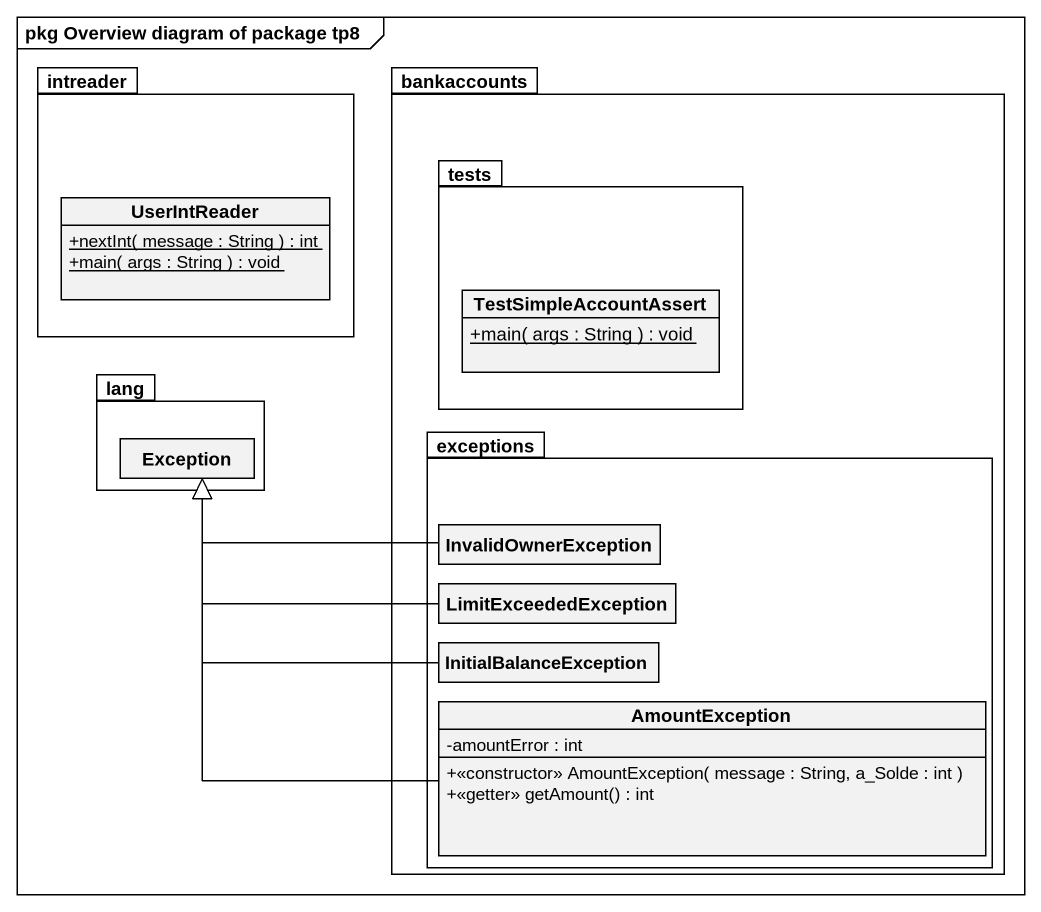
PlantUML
@startuml
mainframe pkg Overview diagram of package tp8
hide circle
hide empty members
skinparam classAttributeIconSize 0
package intreader {
  class UserIntReader {
    {static} +nextInt( message : String ) : int
    {static} +main( args : String ) : void
  }
}
package bankaccounts {
  package tests {
    class TestSimpleAccountAssert {
      {static} +main( args : String ) : void
    }
  }
  package exceptions {
    class InvalidOwnerException
    class LimitExceededException
    class InitialBalanceException
    class AmountException {
      -amountError : int
      +<<constructor>> AmountException( message : String, a_Solde : int )
      +<<getter>> getAmount() : int
    }
  }
}
package lang {
  class "Exception" as Exception_
}
InvalidOwnerException -left-|> Exception_
LimitExceededException -left-|> Exception_
InitialBalanceException -left-|> Exception_
AmountException -up-|> Exception_
@enduml
